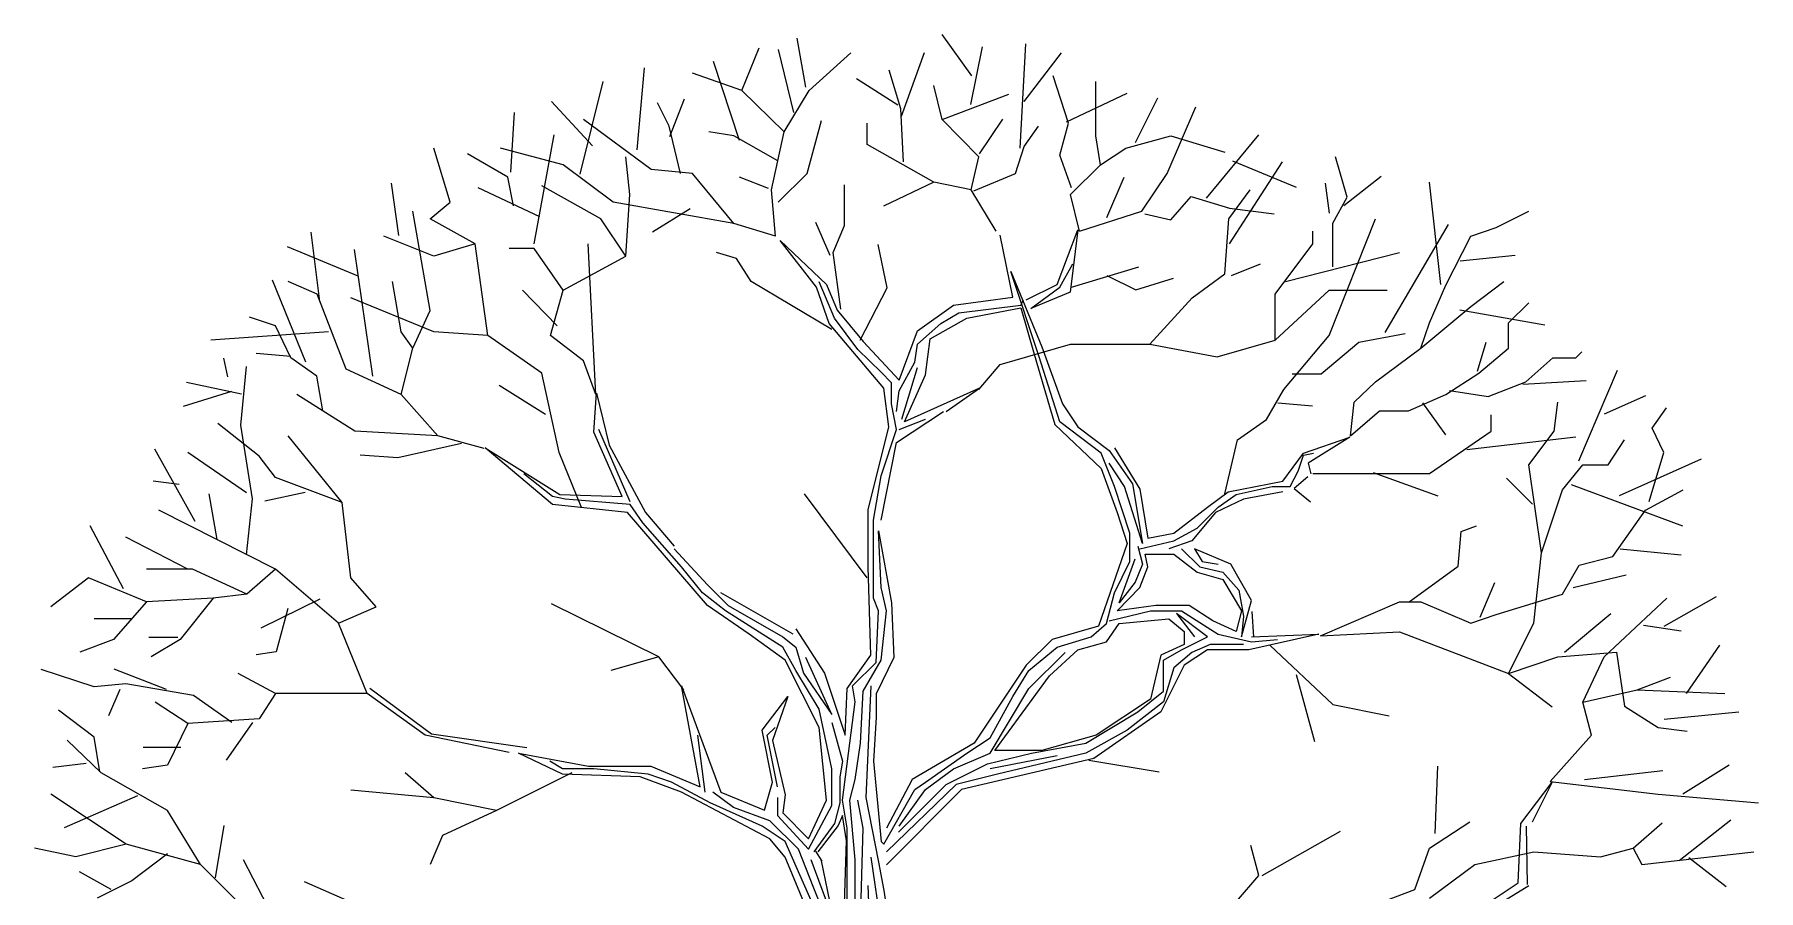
# Model space of a CAD drawing. Header units: millimetres. Extents: x -6988 to 7021, y 0 to 14326.
# Drawn here: x -6901 to 6731, y 7558 to 14326 of the extents above; entities that cross this region are included whole.
import ezdxf

# ---------------------------------------------------------------- set-up
doc = ezdxf.new("R2010")
doc.units = ezdxf.units.MM
doc.layers.add('ceco.net 157', color=7, linetype='Continuous')

msp = doc.modelspace()

# ---------------------------------------------------------------- linework, layer by layer
at = {"layer": 'ceco.net 157', "lineweight": 5}
for p, q in [((511, 14000), (277, 14326)), ((511, 14000), (277, 14326)), ((-1309, 13884), (-1172, 14220)), ((-1309, 13884), (-1172, 14220)), ((-898, 13709), (-1017, 14207)), ((-898, 13709), (-1017, 14207)), ((-801, 13909), (-870, 14298)), ((-801, 13909), (-870, 14298)), ((-775, 13884), (-447, 14182)), ((-775, 13884), (-447, 14182)), ((-46, 13680), (137, 14184)), ((-46, 13680), (137, 14184)), ((503, 13771), (595, 14229)), ((503, 13771), (595, 14229)), ((892, 13428), (938, 14252)), ((892, 13428), (938, 14252)), ((925, 13797), (1220, 14180)), ((925, 13797), (1220, 14180)), ((-2136, 13414), (-2078, 14062)), ((-2136, 13414), (-2078, 14062)), ((-1326, 13487), (-1532, 14113)), ((-1326, 13487), (-1532, 14113)), ((-52, 13739), (-144, 14044)), ((-52, 13739), (-144, 14044)), ((-2586, 13222), (-2403, 13955)), ((-2586, 13222), (-2403, 13955)), ((-1309, 13884), (-1698, 14021)), ((-1309, 13884), (-1698, 14021)), ((-75, 13767), (-401, 13974)), ((-75, 13767), (-401, 13974)), ((277, 13655), (209, 13922)), ((277, 13655), (209, 13922)), ((1275, 13625), (1153, 13999)), ((1275, 13625), (1153, 13999)), ((1490, 13525), (1490, 13953)), ((1490, 13525), (1490, 13953)), ((-2488, 13445), (-2814, 13797)), ((-2488, 13445), (-2814, 13797)), ((-1883, 13602), (-1975, 13785)), ((-1883, 13602), (-1975, 13785)), ((-1876, 13520), (-1762, 13817)), ((-1876, 13520), (-1762, 13817)), ((-974, 13556), (-1309, 13884)), ((-974, 13556), (-1309, 13884)), ((-974, 13556), (-775, 13884)), ((-974, 13556), (-775, 13884)), ((277, 13655), (804, 13854)), ((277, 13655), (804, 13854)), ((1259, 13634), (1739, 13863)), ((1259, 13634), (1739, 13863)), ((1805, 13471), (1982, 13824)), ((1805, 13471), (1982, 13824)), ((-3135, 13238), (-3104, 13709)), ((-3135, 13238), (-3104, 13709)), ((-2026, 13258), (-2560, 13655)), ((-2026, 13258), (-2560, 13655)), ((-792, 13228), (-678, 13647)), ((-792, 13228), (-678, 13647)), ((-29, 13319), (-52, 13739)), ((-29, 13319), (-52, 13739)), ((567, 13358), (277, 13655)), ((567, 13358), (277, 13655)), ((572, 13382), (755, 13657)), ((572, 13382), (755, 13657)), ((2055, 13228), (2283, 13754)), ((2055, 13228), (2283, 13754)), ((-2951, 12671), (-2791, 13533)), ((-2951, 12671), (-2791, 13533)), ((-1792, 13228), (-1883, 13602)), ((-1792, 13228), (-1883, 13602)), ((-1370, 13525), (-1569, 13556)), ((-1370, 13525), (-1569, 13556)), ((-1023, 13327), (-1370, 13525)), ((-1023, 13327), (-1370, 13525)), ((-1073, 13098), (-974, 13556)), ((-1073, 13098), (-974, 13556)), ((-318, 13457), (-318, 13625)), ((-318, 13457), (-318, 13625)), ((924, 13441), (1038, 13602)), ((924, 13441), (1038, 13602)), ((1206, 13373), (1275, 13625)), ((1206, 13373), (1275, 13625)), ((1528, 13296), (1490, 13525)), ((1528, 13296), (1490, 13525)), ((1727, 13426), (2085, 13525)), ((1727, 13426), (2085, 13525)), ((2085, 13525), (2512, 13396)), ((2085, 13525), (2512, 13396)), ((2365, 13031), (2779, 13533)), ((2365, 13031), (2779, 13533)), ((-3613, 12999), (-3743, 13426)), ((-3613, 12999), (-3743, 13426)), ((-3158, 13199), (-3478, 13382)), ((-3158, 13199), (-3478, 13382)), ((-2720, 13296), (-3216, 13426)), ((-2720, 13296), (-3216, 13426)), ((209, 13159), (-318, 13457)), ((209, 13159), (-318, 13457)), ((855, 13228), (924, 13441)), ((855, 13228), (924, 13441)), ((1298, 13113), (1206, 13373)), ((1298, 13113), (1206, 13373)), ((1528, 13296), (1727, 13426)), ((1528, 13296), (1727, 13426)), ((3478, 13039), (3387, 13359)), ((3478, 13039), (3387, 13359)), ((-2324, 12999), (-2720, 13296)), ((-2324, 12999), (-2720, 13296)), ((-2194, 13060), (-2225, 13358)), ((-2194, 13060), (-2225, 13358)), ((-1698, 13228), (-2026, 13258)), ((-1698, 13228), (-2026, 13258)), ((-1370, 12831), (-1698, 13228)), ((-1370, 12831), (-1698, 13228)), ((-1021, 12999), (-792, 13228)), ((-1021, 12999), (-792, 13228)), ((506, 13098), (567, 13358)), ((506, 13098), (567, 13358)), ((527, 13090), (855, 13228)), ((527, 13090), (855, 13228)), ((1292, 13060), (1528, 13296)), ((1292, 13060), (1528, 13296)), ((1856, 12930), (2055, 13228)), ((1856, 12930), (2055, 13228)), ((2549, 12671), (2968, 13319)), ((2549, 12671), (2968, 13319)), ((2572, 13326), (3074, 13119)), ((2572, 13326), (3074, 13119)), ((-4020, 12736), (-4078, 13150)), ((-4020, 12736), (-4078, 13150)), ((-2905, 12884), (-3393, 13113)), ((-2905, 12884), (-3393, 13113)), ((-3112, 12970), (-3158, 13199)), ((-3112, 12970), (-3158, 13199)), ((-2423, 12869), (-2888, 13129)), ((-2423, 12869), (-2888, 13129)), ((-1098, 13108), (-1327, 13199)), ((-1098, 13108), (-1327, 13199)), ((-1042, 12732), (-1073, 13098)), ((-1042, 12732), (-1073, 13098)), ((-495, 12816), (-495, 13136)), ((-495, 12816), (-495, 13136)), ((209, 13159), (-188, 12968)), ((209, 13159), (-188, 12968)), ((506, 13098), (209, 13159)), ((506, 13098), (209, 13159)), ((704, 12770), (506, 13098)), ((704, 12770), (506, 13098)), ((1579, 12879), (1716, 13199)), ((1579, 12879), (1716, 13199)), ((2543, 12869), (2711, 13098)), ((2543, 12869), (2711, 13098)), ((3338, 12912), (3307, 13150)), ((3338, 12912), (3307, 13150)), ((3452, 12974), (3747, 13207)), ((3452, 12974), (3747, 13207)), ((4219, 12350), (4128, 13159)), ((4219, 12350), (4128, 13159)), ((-3773, 12869), (-3613, 12999)), ((-3773, 12869), (-3613, 12999)), ((-1370, 12831), (-2324, 12999)), ((-1370, 12831), (-2324, 12999)), ((-2225, 12572), (-2194, 13060)), ((-2225, 12572), (-2194, 13060)), ((1361, 12770), (1292, 13060)), ((1361, 12770), (1292, 13060)), ((2083, 12861), (2244, 13045)), ((2083, 12861), (2244, 13045)), ((2244, 13045), (2549, 12953)), ((2244, 13045), (2549, 12953)), ((2549, 12953), (2900, 12907)), ((2549, 12953), (2900, 12907)), ((3364, 12833), (3478, 13039)), ((3364, 12833), (3478, 13039)), ((-3773, 12144), (-3910, 12930)), ((-3773, 12144), (-3910, 12930)), ((-3415, 12671), (-3773, 12869)), ((-3415, 12671), (-3773, 12869)), ((-2225, 12572), (-2423, 12869)), ((-2225, 12572), (-2423, 12869)), ((-1716, 12947), (-2014, 12764)), ((-1716, 12947), (-2014, 12764)), ((-1042, 12732), (-1370, 12831)), ((-1042, 12732), (-1370, 12831)), ((-609, 12579), (-724, 12839)), ((-609, 12579), (-724, 12839)), ((-586, 12602), (-495, 12816)), ((-586, 12602), (-495, 12816)), ((1361, 12770), (1856, 12930)), ((1361, 12770), (1856, 12930)), ((1878, 12907), (2083, 12861)), ((1878, 12907), (2083, 12861)), ((2512, 12434), (2543, 12869)), ((2512, 12434), (2543, 12869)), ((3336, 11946), (3702, 12869)), ((3336, 11946), (3702, 12869)), ((3364, 12489), (3364, 12833)), ((3364, 12489), (3364, 12833)), ((3778, 11970), (4280, 12824)), ((3778, 11970), (4280, 12824)), ((4656, 12800), (4915, 12930)), ((4656, 12800), (4915, 12930)), ((-4645, 12215), (-4714, 12764)), ((-4645, 12215), (-4714, 12764)), ((-3743, 12572), (-4139, 12732)), ((-3743, 12572), (-4139, 12732)), ((-1004, 12697), (-638, 12349)), ((-718, 12328), (-1004, 12697)), ((-1004, 12697), (-638, 12349)), ((-718, 12328), (-1004, 12697)), ((836, 12248), (735, 12739)), ((836, 12248), (735, 12739)), ((1185, 12349), (1349, 12781)), ((1185, 12349), (1349, 12781)), ((1349, 12781), (1289, 12289)), ((1349, 12781), (1289, 12289)), ((3206, 12671), (3206, 12770)), ((3206, 12671), (3206, 12770)), ((4259, 12343), (4457, 12732)), ((4259, 12343), (4457, 12732)), ((4457, 12732), (4656, 12800)), ((4457, 12732), (4656, 12800)), ((-4342, 12415), (-4901, 12648)), ((-4342, 12415), (-4901, 12648)), ((-4225, 11625), (-4370, 12625)), ((-4225, 11625), (-4370, 12625)), ((-3415, 12671), (-3743, 12572)), ((-3415, 12671), (-3743, 12572)), ((-3315, 11946), (-3415, 12671)), ((-3315, 11946), (-3415, 12671)), ((-2949, 12633), (-3148, 12633)), ((-2949, 12633), (-3148, 12633)), ((-2720, 12304), (-2949, 12633)), ((-2720, 12304), (-2949, 12633)), ((-2720, 12304), (-2225, 12572)), ((-2720, 12304), (-2225, 12572)), ((-2461, 11480), (-2522, 12671)), ((-2461, 11480), (-2522, 12671)), ((-1349, 12556), (-1509, 12602)), ((-1349, 12556), (-1509, 12602)), ((-1235, 12373), (-1349, 12556)), ((-1235, 12373), (-1349, 12556)), ((-526, 12154), (-586, 12602)), ((-526, 12154), (-586, 12602)), ((-160, 12322), (-229, 12665)), ((-160, 12322), (-229, 12665)), ((2909, 12274), (3206, 12671)), ((2909, 12274), (3206, 12671)), ((2991, 12373), (3891, 12602)), ((2991, 12373), (3891, 12602)), ((4371, 12535), (4806, 12581)), ((4371, 12535), (4806, 12581)), ((819, 12453), (1063, 11857)), ((1042, 11777), (819, 12453)), ((819, 12453), (1063, 11857)), ((1042, 11777), (819, 12453)), ((1206, 12328), (1310, 12513)), ((1206, 12328), (1310, 12513)), ((1298, 12327), (1832, 12488)), ((1298, 12327), (1832, 12488)), ((1579, 12421), (1808, 12306)), ((1579, 12421), (1808, 12306)), ((2253, 12243), (2512, 12434)), ((2253, 12243), (2512, 12434)), ((2563, 12421), (2792, 12512)), ((2563, 12421), (2792, 12512)), ((-4756, 11736), (-5020, 12384)), ((-4756, 11736), (-5020, 12384)), ((-4666, 12274), (-4894, 12373)), ((-4666, 12274), (-4894, 12373)), ((-4437, 11679), (-4666, 12274)), ((-4437, 11679), (-4666, 12274)), ((-4002, 11976), (-4071, 12373)), ((-4002, 11976), (-4071, 12373)), ((-2768, 12022), (-3042, 12304)), ((-2768, 12022), (-3042, 12304)), ((-2820, 11946), (-2720, 12304)), ((-2820, 11946), (-2720, 12304)), ((-595, 11993), (-1235, 12373)), ((-595, 11993), (-1235, 12373)), ((-617, 12042), (-718, 12328)), ((-617, 12042), (-718, 12328)), ((-575, 12084), (-697, 12370)), ((-575, 12084), (-697, 12370)), ((-638, 12349), (-554, 12146)), ((-638, 12349), (-554, 12146)), ((-371, 11908), (-160, 12322)), ((-371, 11908), (-160, 12322)), ((941, 12227), (1185, 12349)), ((941, 12227), (1185, 12349)), ((978, 12159), (1206, 12328)), ((978, 12159), (1206, 12328)), ((1289, 12289), (978, 12159)), ((1289, 12289), (978, 12159)), ((1808, 12306), (2105, 12398)), ((1808, 12306), (2105, 12398)), ((2909, 11908), (3336, 12304)), ((2909, 11908), (3336, 12304)), ((2909, 11908), (2909, 12274)), ((2909, 11908), (2909, 12274)), ((3336, 12304), (3794, 12304)), ((3336, 12304), (3794, 12304)), ((4129, 12045), (4259, 12343)), ((4129, 12045), (4259, 12343)), ((4457, 12175), (4717, 12373)), ((4457, 12175), (4717, 12373)), ((-3743, 11976), (-4399, 12243)), ((-3743, 11976), (-4399, 12243)), ((-3910, 11847), (-3773, 12144)), ((-3910, 11847), (-3773, 12144)), ((-554, 12146), (-348, 11899)), ((-554, 12146), (-348, 11899)), ((80, 11983), (366, 12185)), ((80, 11983), (366, 12185)), ((366, 12185), (836, 12248)), ((366, 12185), (836, 12248)), ((408, 12126), (899, 12185)), ((408, 12126), (899, 12185)), ((470, 12084), (899, 12164)), ((470, 12084), (899, 12164)), ((899, 12185), (920, 12227)), ((899, 12185), (920, 12227)), ((899, 12164), (1004, 11798)), ((899, 12164), (1004, 11798)), ((1917, 11877), (2253, 12243)), ((1917, 11877), (2253, 12243)), ((4061, 11847), (4457, 12175)), ((4061, 11847), (4457, 12175)), ((4368, 12150), (5042, 12031)), ((4368, 12150), (5042, 12031)), ((4755, 12045), (4915, 12205)), ((4755, 12045), (4915, 12205)), ((-4995, 12022), (-5201, 12091)), ((-4995, 12022), (-5201, 12091)), ((-4873, 11770), (-4995, 12022)), ((-4873, 11770), (-4995, 12022)), ((-185, 11529), (-617, 12042)), ((-185, 11529), (-617, 12042)), ((-390, 11836), (-575, 12084)), ((-390, 11836), (-575, 12084)), ((80, 11878), (265, 12042)), ((80, 11878), (265, 12042)), ((181, 11920), (470, 12084)), ((181, 11920), (470, 12084)), ((265, 12042), (408, 12126)), ((265, 12042), (408, 12126)), ((4061, 11847), (4129, 12045)), ((4061, 11847), (4129, 12045)), ((4755, 11847), (4755, 12045)), ((4755, 11847), (4755, 12045)), ((-4576, 11976), (-5506, 11908)), ((-4576, 11976), (-5506, 11908)), ((-3910, 11847), (-4002, 11976)), ((-3910, 11847), (-4002, 11976)), ((-3315, 11946), (-3743, 11976)), ((-3315, 11946), (-3743, 11976)), ((-2888, 11648), (-3315, 11946)), ((-2888, 11648), (-3315, 11946)), ((-2560, 11747), (-2820, 11946)), ((-2560, 11747), (-2820, 11946)), ((-348, 11899), (-63, 11592)), ((-348, 11899), (-63, 11592)), ((-63, 11592), (80, 11983)), ((-63, 11592), (80, 11983)), ((59, 11735), (80, 11878)), ((59, 11735), (80, 11878)), ((143, 11634), (181, 11920)), ((143, 11634), (181, 11920)), ((735, 11717), (1292, 11877)), ((735, 11717), (1292, 11877)), ((1292, 11877), (1917, 11877)), ((1292, 11877), (1917, 11877)), ((1917, 11877), (2451, 11778)), ((1917, 11877), (2451, 11778)), ((2451, 11778), (2909, 11908)), ((2451, 11778), (2909, 11908)), ((2978, 11518), (3336, 11946)), ((2978, 11518), (3336, 11946)), ((3272, 11642), (3570, 11894)), ((3272, 11642), (3570, 11894)), ((3570, 11894), (3936, 11963)), ((3570, 11894), (3936, 11963)), ((4508, 11665), (4577, 11894)), ((4508, 11665), (4577, 11894)), ((-5372, 11618), (-5403, 11767)), ((-5372, 11618), (-5403, 11767)), ((-4874, 11780), (-5149, 11803)), ((-4874, 11780), (-5149, 11803)), ((-4667, 11625), (-4873, 11770)), ((-4667, 11625), (-4873, 11770)), ((-4002, 11480), (-3910, 11847)), ((-4002, 11480), (-3910, 11847)), ((-2461, 11480), (-2560, 11747)), ((-2461, 11480), (-2560, 11747)), ((-205, 11655), (-390, 11836)), ((-205, 11655), (-390, 11836)), ((-63, 11508), (59, 11735)), ((-63, 11508), (59, 11735)), ((1004, 11798), (1126, 11386)), ((1004, 11798), (1126, 11386)), ((1206, 11264), (1042, 11777)), ((1206, 11264), (1042, 11777)), ((1063, 11857), (1227, 11407)), ((1063, 11857), (1227, 11407)), ((3702, 11579), (4061, 11847)), ((3702, 11579), (4061, 11847)), ((4519, 11648), (4755, 11847)), ((4519, 11648), (4755, 11847)), ((4891, 11579), (5104, 11770)), ((4891, 11579), (5104, 11770)), ((5104, 11770), (5287, 11770)), ((5104, 11770), (5287, 11770)), ((5287, 11770), (5333, 11816)), ((5287, 11770), (5333, 11816)), ((-5270, 11236), (-5224, 11702)), ((-5270, 11236), (-5224, 11702)), ((-4622, 11351), (-4667, 11625)), ((-4622, 11351), (-4667, 11625)), ((-4002, 11480), (-4437, 11679)), ((-4002, 11480), (-4437, 11679)), ((-2751, 11022), (-2888, 11648)), ((-2751, 11022), (-2888, 11648)), ((-125, 11571), (-205, 11655)), ((-125, 11571), (-205, 11655)), ((-42, 11285), (80, 11693)), ((-42, 11285), (80, 11693)), ((-21, 11264), (143, 11634)), ((-21, 11264), (143, 11634)), ((567, 11518), (735, 11717)), ((567, 11518), (735, 11717)), ((3044, 11642), (3272, 11642)), ((3044, 11642), (3272, 11642)), ((4259, 11480), (4519, 11648)), ((4259, 11480), (4519, 11648)), ((4866, 11560), (5368, 11591)), ((4866, 11560), (5368, 11591)), ((5310, 10954), (5615, 11671)), ((5310, 10954), (5615, 11671)), ((-5342, 11503), (-5725, 11384)), ((-5342, 11503), (-5725, 11384)), ((-5263, 11482), (-5698, 11574)), ((-5263, 11482), (-5698, 11574)), ((-4368, 11190), (-4826, 11480)), ((-4368, 11190), (-4826, 11480)), ((-3712, 11152), (-4002, 11480)), ((-3712, 11152), (-4002, 11480)), ((-2861, 11322), (-3227, 11551)), ((-2861, 11322), (-3227, 11551)), ((-2478, 11181), (-2457, 11491)), ((-2478, 11181), (-2457, 11491)), ((-2457, 11491), (-2356, 11080)), ((-2457, 11491), (-2356, 11080)), ((-146, 11223), (-185, 11529)), ((-146, 11223), (-185, 11529)), ((-125, 11407), (-125, 11571)), ((-125, 11407), (-125, 11571)), ((-84, 11345), (-63, 11508)), ((-84, 11345), (-63, 11508)), ((572, 11529), (-21, 11264)), ((572, 11529), (-21, 11264)), ((307, 11345), (572, 11529)), ((307, 11345), (572, 11529)), ((2840, 11282), (2978, 11518)), ((2840, 11282), (2978, 11518)), ((3534, 11419), (3702, 11579)), ((3534, 11419), (3702, 11579)), ((3962, 11351), (4259, 11480)), ((3962, 11351), (4259, 11480)), ((4288, 11511), (4593, 11465)), ((4288, 11511), (4593, 11465)), ((4593, 11465), (4891, 11579)), ((4593, 11465), (4891, 11579)), ((5513, 11327), (5839, 11472)), ((5513, 11327), (5839, 11472)), ((-84, 11202), (-125, 11407)), ((-84, 11202), (-125, 11407)), ((-84, 11101), (286, 11345)), ((-84, 11101), (286, 11345)), ((1126, 11386), (1167, 11243)), ((1126, 11386), (1167, 11243)), ((1227, 11407), (1349, 11223)), ((1227, 11407), (1349, 11223)), ((2929, 11413), (3204, 11391)), ((2929, 11413), (3204, 11391)), ((3504, 11152), (3534, 11419)), ((3504, 11152), (3534, 11419)), ((3504, 11152), (3733, 11351)), ((3504, 11152), (3733, 11351)), ((3733, 11351), (3962, 11351)), ((3733, 11351), (3962, 11351)), ((4073, 11413), (4256, 11162)), ((4073, 11413), (4256, 11162)), ((4618, 11190), (4618, 11320)), ((4618, 11190), (4618, 11320)), ((5114, 11190), (5144, 11419)), ((5114, 11190), (5144, 11419)), ((5890, 11213), (6004, 11373)), ((5890, 11213), (6004, 11373)), ((-5123, 10992), (-5451, 11251)), ((-5123, 10992), (-5451, 11251)), ((-5178, 10656), (-5270, 11236)), ((-5178, 10656), (-5270, 11236)), ((-3712, 11152), (-4368, 11190)), ((-3712, 11152), (-4368, 11190)), ((-2255, 10672), (-2478, 11181)), ((-2255, 10672), (-2478, 11181)), ((-2192, 10630), (-2439, 11202)), ((-2192, 10630), (-2439, 11202)), ((-310, 10567), (-146, 11223)), ((-310, 10567), (-146, 11223)), ((-205, 10836), (-84, 11202)), ((-205, 10836), (-84, 11202)), ((-63, 11202), (143, 11285)), ((-63, 11202), (143, 11285)), ((1167, 11243), (1533, 10895)), ((1167, 11243), (1533, 10895)), ((1533, 11017), (1206, 11264)), ((1533, 11017), (1206, 11264)), ((1349, 11223), (1596, 11038)), ((1349, 11223), (1596, 11038)), ((2612, 11122), (2840, 11282)), ((2612, 11122), (2840, 11282)), ((4129, 10854), (4618, 11190)), ((4129, 10854), (4618, 11190)), ((4915, 10923), (5114, 11190)), ((4915, 10923), (5114, 11190)), ((5981, 11022), (5890, 11213)), ((5981, 11022), (5890, 11213)), ((-5630, 10475), (-5950, 11047)), ((-5630, 10475), (-5950, 11047)), ((-4467, 10626), (-4894, 11152)), ((-4467, 10626), (-4894, 11152)), ((-3524, 11093), (-4028, 10978)), ((-3524, 11093), (-4028, 10978)), ((-3346, 11053), (-3712, 11152)), ((-3346, 11053), (-3712, 11152)), ((-3338, 11059), (-2746, 10689)), ((-2805, 10609), (-3338, 11059)), ((-3338, 11059), (-2746, 10689)), ((-2805, 10609), (-3338, 11059)), ((-2356, 11080), (-2070, 10546)), ((-2356, 11080), (-2070, 10546)), ((-205, 10487), (-84, 11101)), ((-205, 10487), (-84, 11101)), ((1638, 11059), (1840, 10731)), ((1638, 11059), (1840, 10731)), ((2512, 10694), (2612, 11122)), ((2512, 10694), (2612, 11122)), ((3133, 11017), (3499, 11142)), ((3133, 11017), (3499, 11142)), ((3499, 11142), (3171, 10937)), ((3499, 11142), (3171, 10937)), ((4425, 11045), (5287, 11144)), ((4425, 11045), (5287, 11144)), ((5541, 10923), (5670, 11122)), ((5541, 10923), (5670, 11122)), ((-5224, 10702), (-5689, 11022)), ((-5224, 10702), (-5689, 11022)), ((-4994, 10824), (-5123, 10992)), ((-4994, 10824), (-5123, 10992)), ((-4028, 10978), (-4325, 11001)), ((-4028, 10978), (-4325, 11001)), ((-2576, 10587), (-2751, 11022)), ((-2576, 10587), (-2751, 11022)), ((1638, 10752), (1533, 11017)), ((1638, 10752), (1533, 11017)), ((1596, 11038), (1781, 10773)), ((1596, 11038), (1781, 10773)), ((1718, 10752), (1596, 10937)), ((1718, 10752), (1596, 10937)), ((2969, 10794), (3133, 11017)), ((2969, 10794), (3133, 11017)), ((3091, 10874), (3133, 10999)), ((3091, 10874), (3133, 10999)), ((3133, 10999), (3213, 11017)), ((3133, 10999), (3213, 11017)), ((3171, 10937), (3192, 10853)), ((3171, 10937), (3192, 10853)), ((5014, 10229), (4915, 10923)), ((5014, 10229), (4915, 10923)), ((5182, 10725), (5342, 10923)), ((5182, 10725), (5342, 10923)), ((5342, 10923), (5541, 10923)), ((5342, 10923), (5541, 10923)), ((5632, 10680), (6280, 10970)), ((5632, 10680), (6280, 10970)), ((5867, 10633), (5981, 11022)), ((5867, 10633), (5981, 11022)), ((-5756, 10768), (-5962, 10794)), ((-5756, 10768), (-5962, 10794)), ((-4467, 10626), (-4994, 10824)), ((-4467, 10626), (-4994, 10824)), ((-2805, 10672), (-3032, 10853)), ((-2805, 10672), (-3032, 10853)), ((-268, 10487), (-205, 10836)), ((-268, 10487), (-205, 10836)), ((1533, 10895), (1659, 10546)), ((1533, 10895), (1659, 10546)), ((1781, 10773), (1861, 10302)), ((1781, 10773), (1861, 10302)), ((2537, 10710), (2969, 10794)), ((2537, 10710), (2969, 10794)), ((3028, 10752), (3091, 10874)), ((3028, 10752), (3091, 10874)), ((3166, 10829), (3060, 10737)), ((3166, 10829), (3060, 10737)), ((3206, 10854), (4129, 10854)), ((3206, 10854), (4129, 10854)), ((3685, 10862), (4196, 10679)), ((3685, 10862), (4196, 10679)), ((4943, 10612), (4737, 10818)), ((4943, 10612), (4737, 10818)), ((-5455, 10332), (-5520, 10694)), ((-5455, 10332), (-5520, 10694)), ((-5224, 10213), (-5178, 10656)), ((-5224, 10213), (-5178, 10656)), ((-4760, 10704), (-5080, 10635)), ((-4760, 10704), (-5080, 10635)), ((-2704, 10651), (-2805, 10672)), ((-2704, 10651), (-2805, 10672)), ((-2746, 10689), (-2255, 10672)), ((-2746, 10689), (-2255, 10672)), ((-2192, 10609), (-2704, 10651)), ((-2192, 10609), (-2704, 10651)), ((-318, 10030), (-813, 10694)), ((-318, 10030), (-813, 10694)), ((1760, 10382), (1638, 10752)), ((1760, 10382), (1638, 10752)), ((1861, 10302), (1718, 10752)), ((1861, 10302), (1718, 10752)), ((1840, 10731), (1903, 10344)), ((1840, 10731), (1903, 10344)), ((2373, 10588), (2537, 10710)), ((2373, 10588), (2537, 10710)), ((2659, 10651), (2436, 10546)), ((2659, 10651), (2436, 10546)), ((2457, 10588), (2600, 10689)), ((2457, 10588), (2600, 10689)), ((2600, 10689), (2886, 10752)), ((2600, 10689), (2886, 10752)), ((2969, 10710), (2659, 10651)), ((2969, 10710), (2659, 10651)), ((2886, 10752), (3028, 10752)), ((2886, 10752), (3028, 10752)), ((3060, 10737), (3188, 10631)), ((3060, 10737), (3188, 10631)), ((5014, 10229), (5182, 10725)), ((5014, 10229), (5182, 10725)), ((5249, 10768), (6130, 10442)), ((5249, 10768), (6130, 10442)), ((5838, 10565), (6136, 10725)), ((5838, 10565), (6136, 10725)), ((-4994, 10099), (-5917, 10565)), ((-4994, 10099), (-5917, 10565)), ((-4399, 10030), (-4467, 10626)), ((-4399, 10030), (-4467, 10626)), ((-2213, 10546), (-2805, 10609)), ((-2213, 10546), (-2805, 10609)), ((-1579, 9811), (-2213, 10546)), ((-1579, 9811), (-2213, 10546)), ((-2091, 10466), (-2192, 10609)), ((-2091, 10466), (-2192, 10609)), ((-2070, 10546), (-1843, 10281)), ((-2070, 10546), (-1843, 10281)), ((-310, 10117), (-310, 10567)), ((-310, 10117), (-310, 10567)), ((1659, 10546), (1739, 10302)), ((1659, 10546), (1739, 10302)), ((2108, 10382), (2373, 10588)), ((2108, 10382), (2373, 10588)), ((2436, 10546), (2251, 10323)), ((2436, 10546), (2251, 10323)), ((2293, 10424), (2457, 10588)), ((2293, 10424), (2457, 10588)), ((5579, 10198), (5838, 10565)), ((5579, 10198), (5838, 10565)), ((-6196, 9944), (-6460, 10442)), ((-6196, 9944), (-6460, 10442)), ((-1784, 10117), (-2091, 10466)), ((-1784, 10117), (-2091, 10466)), ((-268, 10138), (-268, 10487)), ((-268, 10138), (-268, 10487)), ((-227, 10403), (-125, 9832)), ((-205, 9954), (-227, 10403)), ((-227, 10403), (-125, 9832)), ((-205, 9954), (-227, 10403)), ((1760, 10159), (1760, 10382)), ((1760, 10159), (1760, 10382)), ((1903, 10344), (2108, 10382)), ((1903, 10344), (2108, 10382)), ((2108, 10323), (2293, 10424)), ((2108, 10323), (2293, 10424)), ((4357, 10122), (4380, 10397)), ((4357, 10122), (4380, 10397)), ((4380, 10397), (4502, 10442)), ((4380, 10397), (4502, 10442)), ((-5689, 10099), (-6178, 10351)), ((-5689, 10099), (-6178, 10351)), ((-1843, 10260), (-1579, 9974)), ((-1843, 10260), (-1579, 9974)), ((1739, 10302), (1512, 9647)), ((1739, 10302), (1512, 9647)), ((1823, 10281), (1861, 10138)), ((1823, 10281), (1861, 10138)), ((1840, 10260), (2108, 10323)), ((1840, 10260), (2108, 10323)), ((2251, 10323), (2067, 10260)), ((2251, 10323), (2067, 10260)), ((2168, 10260), (2314, 10117)), ((2168, 10260), (2314, 10117)), ((2272, 10260), (2331, 10159)), ((2558, 10138), (2272, 10260)), ((2272, 10260), (2331, 10159)), ((2558, 10138), (2272, 10260)), ((4953, 9672), (5014, 10229)), ((4953, 9672), (5014, 10229)), ((5638, 10259), (6119, 10213)), ((5638, 10259), (6119, 10213)), ((-5650, 10099), (-6016, 10099)), ((-5650, 10099), (-6016, 10099)), ((-5222, 9901), (-5650, 10099)), ((-5222, 9901), (-5650, 10099)), ((-4994, 10099), (-5222, 9901)), ((-4994, 10099), (-5222, 9901)), ((-4498, 9672), (-4994, 10099)), ((-4498, 9672), (-4994, 10099)), ((-1620, 9912), (-1784, 10117)), ((-1620, 9912), (-1784, 10117)), ((-289, 9420), (-310, 10117)), ((-289, 9420), (-310, 10117)), ((-268, 9870), (-268, 10138)), ((-268, 9870), (-268, 10138)), ((1638, 9912), (1760, 10159)), ((1638, 9912), (1760, 10159)), ((1676, 9832), (1802, 10180)), ((1676, 9832), (1802, 10180)), ((1861, 10138), (1802, 9995)), ((1861, 10138), (1802, 9995)), ((1840, 9954), (1903, 10117)), ((1840, 9954), (1903, 10117)), ((1882, 10218), (2108, 10218)), ((1903, 10117), (1882, 10218)), ((1882, 10218), (2108, 10218)), ((1903, 10117), (1882, 10218)), ((2108, 10218), (2293, 10076)), ((2108, 10218), (2293, 10076)), ((2314, 10117), (2495, 10076)), ((2314, 10117), (2495, 10076)), ((2331, 10159), (2457, 10138)), ((2331, 10159), (2457, 10138)), ((2722, 9852), (2558, 10138)), ((2722, 9852), (2558, 10138)), ((3968, 9840), (4357, 10122)), ((3968, 9840), (4357, 10122)), ((5182, 9901), (5312, 10130)), ((5182, 9901), (5312, 10130)), ((5312, 10130), (5579, 10198)), ((5312, 10130), (5579, 10198)), ((-6473, 10030), (-6771, 9801)), ((-6473, 10030), (-6771, 9801)), ((-6016, 9840), (-6473, 10030)), ((-6016, 9840), (-6473, 10030)), ((-4200, 9801), (-4399, 10030)), ((-4200, 9801), (-4399, 10030)), ((-1579, 9974), (-1415, 9811)), ((-1579, 9974), (-1415, 9811)), ((-164, 9769), (-205, 9954)), ((-164, 9769), (-205, 9954)), ((1659, 9769), (1840, 9954)), ((1659, 9769), (1840, 9954)), ((1802, 9995), (1676, 9832)), ((1802, 9995), (1676, 9832)), ((2293, 10076), (2495, 10016)), ((2293, 10076), (2495, 10016)), ((2495, 10076), (2621, 9933)), ((2495, 10076), (2621, 9933)), ((2495, 10016), (2642, 9769)), ((2495, 10016), (2642, 9769)), ((4531, 9719), (4645, 9994)), ((4531, 9719), (4645, 9994)), ((5264, 9954), (5684, 10053)), ((5264, 9954), (5684, 10053)), ((-6016, 9840), (-6275, 9542)), ((-6016, 9840), (-6275, 9542)), ((-5489, 9870), (-6016, 9840)), ((-5489, 9870), (-6016, 9840)), ((-5489, 9870), (-5749, 9542)), ((-5489, 9870), (-5749, 9542)), ((-5222, 9901), (-5489, 9870)), ((-5222, 9901), (-5489, 9870)), ((-4644, 9862), (-5110, 9633)), ((-4644, 9862), (-5110, 9633)), ((-1965, 9405), (-2814, 9825)), ((-1965, 9405), (-2814, 9825)), ((-1436, 9769), (-1620, 9912)), ((-1436, 9769), (-1620, 9912)), ((-903, 9584), (-1474, 9912)), ((-903, 9584), (-1474, 9912)), ((-227, 9769), (-268, 9870)), ((-227, 9769), (-268, 9870)), ((-125, 9832), (-105, 9399)), ((-125, 9832), (-105, 9399)), ((1575, 9668), (1638, 9912)), ((1575, 9668), (1638, 9912)), ((2621, 9933), (2659, 9727)), ((2621, 9933), (2659, 9727)), ((2642, 9563), (2722, 9852)), ((2642, 9563), (2722, 9852)), ((3268, 9572), (3893, 9840)), ((3268, 9572), (3893, 9840)), ((3893, 9840), (4061, 9840)), ((3893, 9840), (4061, 9840)), ((4061, 9840), (4457, 9672)), ((4061, 9840), (4457, 9672)), ((4656, 9740), (5182, 9901)), ((4656, 9740), (5182, 9901)), ((5510, 9405), (6006, 9870)), ((5510, 9405), (6006, 9870)), ((5984, 9649), (6398, 9882)), ((5984, 9649), (6398, 9882)), ((-6139, 9706), (-6429, 9706)), ((-6139, 9706), (-6429, 9706)), ((-4897, 9788), (-4989, 9445)), ((-4897, 9788), (-4989, 9445)), ((-4498, 9672), (-4200, 9801)), ((-4498, 9672), (-4200, 9801)), ((-1251, 9584), (-1579, 9811)), ((-1251, 9584), (-1579, 9811)), ((-983, 9483), (-1436, 9769)), ((-983, 9483), (-1436, 9769)), ((-1415, 9811), (-983, 9563)), ((-1415, 9811), (-983, 9563)), ((-247, 9361), (-227, 9769)), ((-247, 9361), (-227, 9769)), ((-205, 9378), (-164, 9769)), ((-205, 9378), (-164, 9769)), ((1596, 9689), (1924, 9769)), ((1596, 9689), (1924, 9769)), ((1965, 9811), (1659, 9769)), ((1965, 9811), (1659, 9769)), ((1676, 9668), (2067, 9706)), ((1676, 9668), (2067, 9706)), ((1924, 9769), (2168, 9769)), ((1924, 9769), (2168, 9769)), ((2230, 9811), (1965, 9811)), ((2230, 9811), (1965, 9811)), ((2067, 9706), (2189, 9605)), ((2067, 9706), (2189, 9605)), ((2129, 9748), (2272, 9563)), ((2373, 9563), (2129, 9748)), ((2129, 9748), (2272, 9563)), ((2373, 9563), (2129, 9748)), ((2168, 9769), (2457, 9584)), ((2168, 9769), (2457, 9584)), ((2415, 9689), (2230, 9811)), ((2415, 9689), (2230, 9811)), ((2600, 9605), (2415, 9689)), ((2600, 9605), (2415, 9689)), ((2642, 9769), (2600, 9605)), ((2642, 9769), (2600, 9605)), ((2659, 9727), (2642, 9563)), ((2659, 9727), (2642, 9563)), ((2739, 9565), (2726, 9764)), ((2739, 9565), (2726, 9764)), ((4457, 9672), (4656, 9740)), ((4457, 9672), (4656, 9740)), ((5196, 9443), (5562, 9748)), ((5196, 9443), (5562, 9748)), ((-6275, 9542), (-6542, 9443)), ((-6275, 9542), (-6542, 9443)), ((-5767, 9559), (-5996, 9559)), ((-5767, 9559), (-5996, 9559)), ((-5749, 9542), (-5978, 9405)), ((-5749, 9542), (-5978, 9405)), ((-4269, 9115), (-4498, 9672)), ((-4269, 9115), (-4498, 9672)), ((-965, 9378), (-1251, 9584)), ((-965, 9378), (-1251, 9584)), ((-983, 9563), (-882, 9483)), ((-983, 9563), (-882, 9483)), ((-882, 9626), (-655, 9277)), ((-882, 9626), (-655, 9277)), ((1147, 9542), (941, 9340)), ((1147, 9542), (941, 9340)), ((1512, 9647), (1147, 9542)), ((1512, 9647), (1147, 9542)), ((1185, 9483), (1453, 9563)), ((1185, 9483), (1453, 9563)), ((1453, 9563), (1575, 9668)), ((1453, 9563), (1575, 9668)), ((1575, 9525), (1676, 9668)), ((1575, 9525), (1676, 9668)), ((2168, 9462), (2373, 9563)), ((2168, 9462), (2373, 9563)), ((2189, 9605), (2189, 9504)), ((2189, 9605), (2189, 9504)), ((2457, 9584), (2722, 9525)), ((2457, 9584), (2722, 9525)), ((3255, 9584), (2701, 9462)), ((3255, 9584), (2701, 9462)), ((2722, 9563), (3255, 9584)), ((2722, 9563), (3255, 9584)), ((2722, 9525), (2927, 9542)), ((2722, 9525), (2927, 9542)), ((3268, 9572), (3893, 9603)), ((3268, 9572), (3893, 9603)), ((3893, 9603), (4755, 9275)), ((3893, 9603), (4755, 9275)), ((4755, 9275), (4953, 9672)), ((4755, 9275), (4953, 9672)), ((5821, 9656), (6119, 9611)), ((5821, 9656), (6119, 9611)), ((-4989, 9445), (-5149, 9422)), ((-4989, 9445), (-5149, 9422)), ((-882, 9298), (-983, 9483)), ((-882, 9298), (-983, 9483)), ((-882, 9483), (-819, 9277)), ((-882, 9483), (-819, 9277)), ((-474, 9155), (-289, 9420)), ((-474, 9155), (-289, 9420)), ((962, 9298), (1185, 9483)), ((962, 9298), (1185, 9483)), ((962, 9155), (1248, 9441)), ((962, 9155), (1248, 9441)), ((1126, 9256), (1349, 9462)), ((1126, 9256), (1349, 9462)), ((1349, 9462), (1575, 9525)), ((1349, 9462), (1575, 9525)), ((2004, 9420), (1924, 9071)), ((2004, 9420), (1924, 9071)), ((2189, 9504), (2004, 9420)), ((2189, 9504), (2004, 9420)), ((2025, 9378), (2168, 9462)), ((2025, 9378), (2168, 9462)), ((2251, 9441), (2108, 9319)), ((2251, 9441), (2108, 9319)), ((2373, 9462), (2189, 9340)), ((2373, 9462), (2189, 9340)), ((2394, 9504), (2251, 9441)), ((2394, 9504), (2251, 9441)), ((2701, 9462), (2373, 9462)), ((2701, 9462), (2373, 9462)), ((2659, 9504), (2394, 9504)), ((2659, 9504), (2394, 9504)), ((2867, 9499), (3364, 9028)), ((2867, 9499), (3364, 9028)), ((5144, 9405), (5609, 9443)), ((5144, 9405), (5609, 9443)), ((5609, 9443), (5670, 9015)), ((5609, 9443), (5670, 9015)), ((6161, 9116), (6425, 9499)), ((6161, 9116), (6425, 9499)), ((-6429, 9168), (-6849, 9305)), ((-6429, 9168), (-6849, 9305)), ((-5858, 9147), (-6270, 9307)), ((-5858, 9147), (-6270, 9307)), ((-4994, 9115), (-5291, 9275)), ((-4994, 9115), (-5291, 9275)), ((-1965, 9405), (-2343, 9297)), ((-1965, 9405), (-2343, 9297)), ((-1767, 9145), (-1965, 9405)), ((-1767, 9145), (-1965, 9405)), ((-697, 8848), (-965, 9378)), ((-697, 8848), (-965, 9378)), ((-697, 8991), (-882, 9298)), ((-697, 8991), (-882, 9298)), ((-819, 9277), (-596, 8949)), ((-819, 9277), (-596, 8949)), ((-596, 8949), (-802, 9399)), ((-596, 8949), (-802, 9399)), ((-655, 9277), (-491, 8786)), ((-655, 9277), (-491, 8786)), ((-432, 9176), (-247, 9361)), ((-432, 9176), (-247, 9361)), ((-348, 9134), (-205, 9378)), ((-348, 9134), (-205, 9378)), ((-105, 9399), (-247, 9113)), ((-105, 9399), (-247, 9113)), ((941, 9340), (530, 8723)), ((941, 9340), (530, 8723)), ((836, 9092), (962, 9298)), ((836, 9092), (962, 9298)), ((2189, 9340), (2004, 8970)), ((2189, 9340), (2004, 8970)), ((2025, 9134), (2025, 9378)), ((2025, 9134), (2025, 9378)), ((2108, 9319), (2025, 9051)), ((2108, 9319), (2025, 9051)), ((4755, 9275), (5144, 9405)), ((4755, 9275), (5144, 9405)), ((4755, 9275), (5099, 9010)), ((4755, 9275), (5099, 9010)), ((5342, 9046), (5510, 9405)), ((5342, 9046), (5510, 9405)), ((-6178, 9191), (-6429, 9168)), ((-6178, 9191), (-6429, 9168)), ((-6227, 9147), (-6315, 8940)), ((-6227, 9147), (-6315, 8940)), ((-5644, 9099), (-6178, 9191)), ((-5644, 9099), (-6178, 9191)), ((-3761, 8795), (-4249, 9156)), ((-3761, 8795), (-4249, 9156)), ((-1784, 9176), (-1474, 8336)), ((-1638, 8378), (-1784, 9176)), ((-1784, 9176), (-1474, 8336)), ((-1638, 8378), (-1784, 9176)), ((-491, 8786), (-474, 9155)), ((-491, 8786), (-474, 9155)), ((-411, 9051), (-432, 9176)), ((-411, 9051), (-432, 9176)), ((-369, 8723), (-348, 9134)), ((-369, 8723), (-348, 9134)), ((-289, 9176), (-327, 8294)), ((-289, 9176), (-327, 8294)), ((655, 8643), (962, 9155)), ((655, 8643), (962, 9155)), ((693, 8664), (1126, 9256)), ((693, 8664), (1126, 9256)), ((1823, 8970), (2025, 9134)), ((1823, 8970), (2025, 9134)), ((3074, 9266), (3219, 8737)), ((3074, 9266), (3219, 8737)), ((5342, 9046), (5770, 9145)), ((5342, 9046), (5770, 9145)), ((5770, 9145), (6036, 9244)), ((5770, 9145), (6036, 9244)), ((5770, 9145), (6464, 9115)), ((5770, 9145), (6464, 9115)), ((-5688, 8878), (-5947, 9046)), ((-5688, 8878), (-5947, 9046)), ((-5339, 8886), (-5644, 9099)), ((-5339, 8886), (-5644, 9099)), ((-4994, 9115), (-5123, 8916)), ((-4994, 9115), (-5123, 8916)), ((-4269, 9115), (-4994, 9115)), ((-4269, 9115), (-4994, 9115)), ((-3811, 8786), (-4269, 9115)), ((-3811, 8786), (-4269, 9115)), ((-1147, 8827), (-944, 9092)), ((-1147, 8827), (-944, 9092)), ((-944, 9092), (-1066, 8744)), ((-944, 9092), (-1066, 8744)), ((-453, 8723), (-411, 9051)), ((-453, 8723), (-411, 9051)), ((-247, 9113), (-247, 8929)), ((-247, 9113), (-247, 8929)), ((655, 8765), (836, 9092)), ((655, 8765), (836, 9092)), ((1924, 9071), (1495, 8786)), ((1924, 9071), (1495, 8786)), ((2025, 9051), (1739, 8827)), ((2025, 9051), (1739, 8827)), ((3364, 9028), (3809, 8940)), ((3364, 9028), (3809, 8940)), ((5411, 8786), (5342, 9046)), ((5411, 8786), (5342, 9046)), ((5670, 9015), (5937, 8847)), ((5670, 9015), (5937, 8847)), ((-6429, 8771), (-6712, 8985)), ((-6429, 8771), (-6712, 8985)), ((-5688, 8878), (-5848, 8550)), ((-5688, 8878), (-5848, 8550)), ((-5123, 8916), (-5688, 8878)), ((-5123, 8916), (-5688, 8878)), ((-5178, 8886), (-5384, 8588)), ((-5178, 8886), (-5384, 8588)), ((-596, 8521), (-697, 8991)), ((-596, 8521), (-697, 8991)), ((-596, 8887), (-512, 8580)), ((-596, 8887), (-512, 8580)), ((-247, 8929), (-268, 8580)), ((-247, 8929), (-268, 8580)), ((1411, 8723), (1823, 8970)), ((1411, 8723), (1823, 8970)), ((2004, 8970), (1474, 8601)), ((2004, 8970), (1474, 8601)), ((5984, 8914), (6575, 8971)), ((5984, 8914), (6575, 8971)), ((-6374, 8489), (-6641, 8748)), ((-6374, 8489), (-6641, 8748)), ((-6384, 8496), (-6429, 8771)), ((-6384, 8496), (-6429, 8771)), ((-3148, 8649), (-3811, 8786)), ((-3148, 8649), (-3811, 8786)), ((-3008, 8685), (-3761, 8795)), ((-3008, 8685), (-3761, 8795)), ((-1659, 8786), (-1600, 8336)), ((-1659, 8786), (-1600, 8336)), ((-1066, 8416), (-1147, 8827)), ((-1066, 8416), (-1147, 8827)), ((-1108, 8786), (-1045, 8848)), ((-1108, 8786), (-1045, 8848)), ((-1025, 8378), (-1108, 8786)), ((-1025, 8378), (-1108, 8786)), ((-1066, 8744), (-965, 8315)), ((-1066, 8744), (-965, 8315)), ((-638, 8273), (-697, 8848)), ((-638, 8273), (-697, 8848)), ((470, 8643), (655, 8765)), ((470, 8643), (655, 8765)), ((1495, 8786), (1063, 8664)), ((1495, 8786), (1063, 8664)), ((1739, 8827), (1411, 8643)), ((1739, 8827), (1411, 8643)), ((5083, 8420), (5411, 8786)), ((5083, 8420), (5411, 8786)), ((5937, 8847), (6166, 8817)), ((5937, 8847), (6166, 8817)), ((-5744, 8689), (-6041, 8689)), ((-5744, 8689), (-6041, 8689)), ((-3074, 8643), (-2520, 8542)), ((-2725, 8479), (-3074, 8643)), ((-3074, 8643), (-2520, 8542)), ((-2725, 8479), (-3074, 8643)), ((-512, 8273), (-453, 8723)), ((-512, 8273), (-453, 8723)), ((-411, 8437), (-369, 8723)), ((-411, 8437), (-369, 8723)), ((530, 8723), (38, 8437)), ((530, 8723), (38, 8437)), ((143, 8416), (470, 8643)), ((143, 8416), (470, 8643)), ((366, 8521), (655, 8643)), ((366, 8521), (655, 8643)), ((1474, 8601), (429, 8357)), ((1474, 8601), (429, 8357)), ((634, 8559), (983, 8643)), ((634, 8559), (983, 8643)), ((1185, 8622), (655, 8521)), ((1185, 8622), (655, 8521)), ((1063, 8664), (693, 8664)), ((1063, 8664), (693, 8664)), ((1411, 8643), (714, 8479)), ((1411, 8643), (714, 8479)), ((983, 8643), (1411, 8723)), ((983, 8643), (1411, 8723)), ((1435, 8588), (1992, 8496)), ((1435, 8588), (1992, 8496)), ((-6491, 8561), (-6755, 8530)), ((-6491, 8561), (-6755, 8530)), ((-5848, 8191), (-6374, 8489)), ((-5848, 8191), (-6374, 8489)), ((-5848, 8550), (-6046, 8519)), ((-5848, 8550), (-6046, 8519)), ((-3743, 8290), (-3971, 8489)), ((-3743, 8290), (-3971, 8489)), ((-2652, 8489), (-3247, 8191)), ((-2652, 8489), (-3247, 8191)), ((-2725, 8521), (-2826, 8580)), ((-2725, 8521), (-2826, 8580)), ((-2478, 8521), (-2725, 8521)), ((-2478, 8521), (-2725, 8521)), ((-2112, 8458), (-2725, 8479)), ((-2112, 8458), (-2725, 8479)), ((-2520, 8542), (-2028, 8542)), ((-2520, 8542), (-2028, 8542)), ((-2049, 8479), (-2478, 8521)), ((-2049, 8479), (-2478, 8521)), ((-1784, 8336), (-2112, 8458)), ((-1784, 8336), (-2112, 8458)), ((-1864, 8416), (-2049, 8479)), ((-1864, 8416), (-2049, 8479)), ((-2028, 8542), (-1638, 8378)), ((-2028, 8542), (-1638, 8378)), ((-596, 8231), (-596, 8521)), ((-596, 8231), (-596, 8521)), ((-512, 8580), (-533, 8458)), ((-512, 8580), (-533, 8458)), ((-533, 8458), (-533, 8252)), ((-533, 8458), (-533, 8252)), ((-268, 8580), (-205, 7945)), ((-268, 8580), (-205, 7945)), ((143, 8357), (366, 8521)), ((143, 8357), (366, 8521)), ((307, 8395), (634, 8559)), ((307, 8395), (634, 8559)), ((714, 8479), (387, 8395)), ((714, 8479), (387, 8395)), ((4174, 8008), (4196, 8542)), ((4174, 8008), (4196, 8542)), ((5355, 8437), (5973, 8506)), ((5355, 8437), (5973, 8506)), ((6133, 8323), (6499, 8552)), ((6133, 8323), (6499, 8552)), ((-6176, 7924), (-6771, 8321)), ((-6176, 7924), (-6771, 8321)), ((-3743, 8290), (-4399, 8351)), ((-3743, 8290), (-4399, 8351)), ((-1558, 8252), (-1864, 8416)), ((-1558, 8252), (-1864, 8416)), ((-1087, 7966), (-1784, 8336)), ((-1087, 7966), (-1784, 8336)), ((-1373, 8214), (-1537, 8336)), ((-1373, 8214), (-1537, 8336)), ((-1474, 8336), (-1129, 8193)), ((-1474, 8336), (-1129, 8193)), ((-1129, 8193), (-1066, 8416)), ((-1129, 8193), (-1066, 8416)), ((-453, 8273), (-411, 8437)), ((-453, 8273), (-411, 8437)), ((-185, 7924), (59, 8357)), ((-185, 7924), (59, 8357)), ((38, 8437), (-164, 8050)), ((38, 8437), (-164, 8050)), ((387, 8395), (-164, 7865)), ((387, 8395), (-164, 7865)), ((429, 8357), (-164, 7761)), ((429, 8357), (-164, 7761)), ((-70, 8020), (307, 8395)), ((-70, 8020), (307, 8395)), ((-63, 8067), (143, 8357)), ((-63, 8067), (143, 8357)), ((59, 8357), (143, 8416)), ((59, 8357), (143, 8416)), ((4851, 8088), (5098, 8416)), ((4851, 8088), (5098, 8416)), ((5098, 8416), (4941, 8099)), ((5098, 8416), (4941, 8099)), ((5083, 8420), (5937, 8321)), ((5083, 8420), (5937, 8321)), ((5937, 8321), (6731, 8252)), ((5937, 8321), (6731, 8252)), ((-6086, 8306), (-6666, 8054)), ((-6086, 8306), (-6666, 8054)), ((-5589, 7764), (-5848, 8191)), ((-5589, 7764), (-5848, 8191)), ((-3247, 8191), (-3743, 8290)), ((-3247, 8191), (-3743, 8290)), ((-3247, 8191), (-3674, 7993)), ((-3247, 8191), (-3674, 7993)), ((-1147, 8067), (-1558, 8252)), ((-1147, 8067), (-1558, 8252)), ((-1087, 8109), (-1373, 8214)), ((-1087, 8109), (-1373, 8214)), ((-1025, 8294), (-1025, 8151)), ((-1025, 8294), (-1025, 8151)), ((-965, 8315), (-983, 8172)), ((-965, 8315), (-983, 8172)), ((-781, 7966), (-638, 8273)), ((-781, 7966), (-638, 8273)), ((-781, 7886), (-596, 8231)), ((-781, 7886), (-596, 8231)), ((-533, 8252), (-575, 8088)), ((-533, 8252), (-575, 8088)), ((-474, 8050), (-512, 8273)), ((-474, 8050), (-512, 8273)), ((-411, 7802), (-453, 8273)), ((-411, 7802), (-453, 8273)), ((-348, 8050), (-390, 8273)), ((-348, 8050), (-390, 8273)), ((-327, 8294), (-227, 7782)), ((-327, 8294), (-227, 7782)), ((-5469, 7659), (-5401, 8071)), ((-5469, 7659), (-5401, 8071)), ((-965, 7945), (-1147, 8067)), ((-965, 7945), (-1147, 8067)), ((-861, 7886), (-1087, 8109)), ((-861, 7886), (-1087, 8109)), ((-1025, 8151), (-781, 7886)), ((-1025, 8151), (-781, 7886)), ((-983, 8172), (-781, 7966)), ((-983, 8172), (-781, 7966)), ((-575, 8088), (-739, 7865)), ((-575, 8088), (-739, 7865)), ((-547, 8071), (-707, 7865)), ((-547, 8071), (-707, 7865)), ((-512, 8151), (-547, 8071)), ((-512, 8151), (-547, 8071)), ((-481, 7952), (-512, 8151)), ((-481, 7952), (-512, 8151)), ((-474, 7823), (-474, 8050)), ((-474, 7823), (-474, 8050)), ((-369, 7311), (-348, 8050)), ((-369, 7311), (-348, 8050)), ((4128, 7894), (4448, 8100)), ((4128, 7894), (4448, 8100)), ((4830, 7618), (4851, 8088)), ((4830, 7618), (4851, 8088)), ((4893, 8067), (4901, 7606)), ((4893, 8067), (4901, 7606)), ((5739, 7894), (5968, 8092)), ((5739, 7894), (5968, 8092)), ((6103, 7795), (6513, 8117)), ((6103, 7795), (6513, 8117)), ((-6176, 7924), (-6573, 7825)), ((-6176, 7924), (-6573, 7825)), ((-5589, 7764), (-6176, 7924)), ((-5589, 7764), (-6176, 7924)), ((-3674, 7993), (-3773, 7764)), ((-3674, 7993), (-3773, 7764)), ((-965, 7823), (-1087, 7966)), ((-965, 7823), (-1087, 7966)), ((-596, 7105), (-965, 7945)), ((-596, 7105), (-965, 7945)), ((-502, 7286), (-481, 7952)), ((-502, 7286), (-481, 7952)), ((-205, 7945), (-185, 7924)), ((-205, 7945), (-185, 7924)), ((2779, 7676), (2717, 7914)), ((2779, 7676), (2717, 7914)), ((2805, 7676), (3426, 8028)), ((2805, 7676), (3426, 8028)), ((-6573, 7825), (-6901, 7894)), ((-6573, 7825), (-6901, 7894)), ((-5850, 7848), (-6132, 7634)), ((-5850, 7848), (-6132, 7634)), ((-5018, 7359), (-5247, 7802)), ((-5018, 7359), (-5247, 7802)), ((-491, 6676), (-965, 7823)), ((-491, 6676), (-965, 7823)), ((-739, 7576), (-861, 7886)), ((-739, 7576), (-861, 7886)), ((-638, 7475), (-760, 7802)), ((-638, 7475), (-760, 7802)), ((-674, 7791), (-722, 7870)), ((-674, 7791), (-722, 7870)), ((-680, 7792), (-599, 7398)), ((-680, 7792), (-599, 7398)), ((-474, 7597), (-474, 7823)), ((-474, 7597), (-474, 7823)), ((-411, 7147), (-411, 7802)), ((-411, 7147), (-411, 7802)), ((-289, 7823), (-205, 7248)), ((-289, 7823), (-205, 7248)), ((-227, 7782), (-185, 7558)), ((-227, 7782), (-185, 7558)), ((4013, 7565), (4128, 7894)), ((4013, 7565), (4128, 7894)), ((4488, 7764), (4953, 7863)), ((4488, 7764), (4953, 7863)), ((4953, 7863), (5480, 7825)), ((4953, 7863), (5480, 7825)), ((5480, 7825), (5739, 7894)), ((5480, 7825), (5739, 7894)), ((5739, 7894), (5808, 7764)), ((5739, 7894), (5808, 7764)), ((5808, 7764), (6693, 7863)), ((5808, 7764), (6693, 7863)), ((6179, 7819), (6476, 7590)), ((6179, 7819), (6476, 7590)), ((-6293, 7567), (-6545, 7705)), ((-6293, 7567), (-6545, 7705)), ((-6132, 7634), (-6406, 7497)), ((-6132, 7634), (-6406, 7497)), ((-5222, 7398), (-5589, 7764)), ((-5222, 7398), (-5589, 7764)), ((2426, 7267), (2779, 7676)), ((2426, 7267), (2779, 7676)), ((4129, 7497), (4488, 7764)), ((4129, 7497), (4488, 7764)), ((-4399, 7466), (-4765, 7626)), ((-4399, 7466), (-4765, 7626)), ((-554, 7126), (-739, 7576)), ((-554, 7126), (-739, 7576)), ((-474, 7290), (-474, 7597)), ((-474, 7290), (-474, 7597)), ((-289, 7126), (-310, 7597)), ((-289, 7126), (-310, 7597)), ((-185, 7558), (-105, 7025)), ((-185, 7558), (-105, 7025)), ((3708, 7451), (4013, 7565)), ((3708, 7451), (4013, 7565)), ((4523, 7412), (4830, 7618)), ((4523, 7412), (4830, 7618)), ((4586, 7395), (4914, 7597)), ((4586, 7395), (4914, 7597))]:
    msp.add_line(p, q, dxfattribs=at)

doc.saveas('drawing.dxf')
